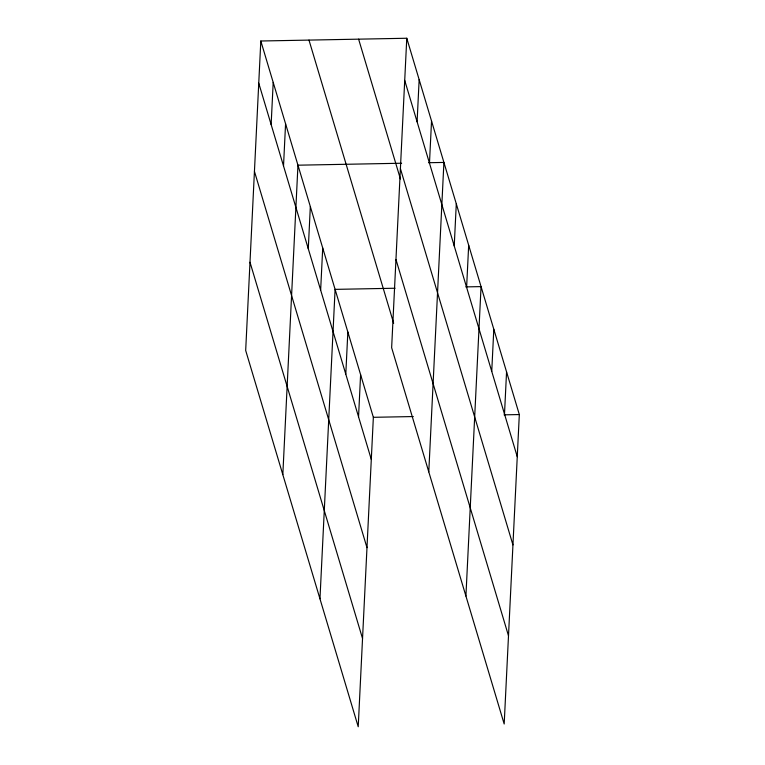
<?xml version="1.0" encoding="UTF-8"?>
<svg xmlns="http://www.w3.org/2000/svg" width="765" height="765" viewBox="0 0 765 765"><rect width="100%" height="100%" fill="white"/><g stroke="black" fill="none" stroke-linecap="round" stroke-linejoin="round"><path stroke-width="1.15" d="M260.817 41.004L245.68 350.447L358.221 726.75L373.358 417.308L260.817 41.004L406.779 38.25L519.32 414.553L504.183 723.996L391.642 347.693L406.779 38.25M271.135 124.542L273.201 82.4M283.519 165.938L285.575 123.796M282.82 474.625L297.958 165.192L401.625 163.232M308.276 248.73L310.332 206.579M320.65 290.117L322.715 247.975M319.961 598.804L335.099 289.371L395.075 288.233M345.79 374.161L347.846 332.02M358.546 416.81L360.602 374.659M417.097 121.788L419.153 79.646M429.471 163.184L431.536 121.033M428.782 471.871L443.91 162.429L428.639 162.715M454.228 245.967L456.294 203.825M466.612 287.363L468.677 245.221M465.914 596.05L481.051 286.607L465.78 286.894M491.742 371.407L493.808 329.256M504.498 414.047L506.564 371.905M373.358 417.308L413.301 416.552M504.049 414.84L519.32 414.553M404.714 80.392L517.255 456.695M400.401 168.606L512.942 544.91M358.613 39.158L400.43 179M395.954 259.478L508.495 635.782M308.983 40.096L393.669 323.251M258.752 83.156L371.302 459.459M254.439 171.36L366.98 547.663M250.002 262.242L362.543 638.546"/></g></svg>
